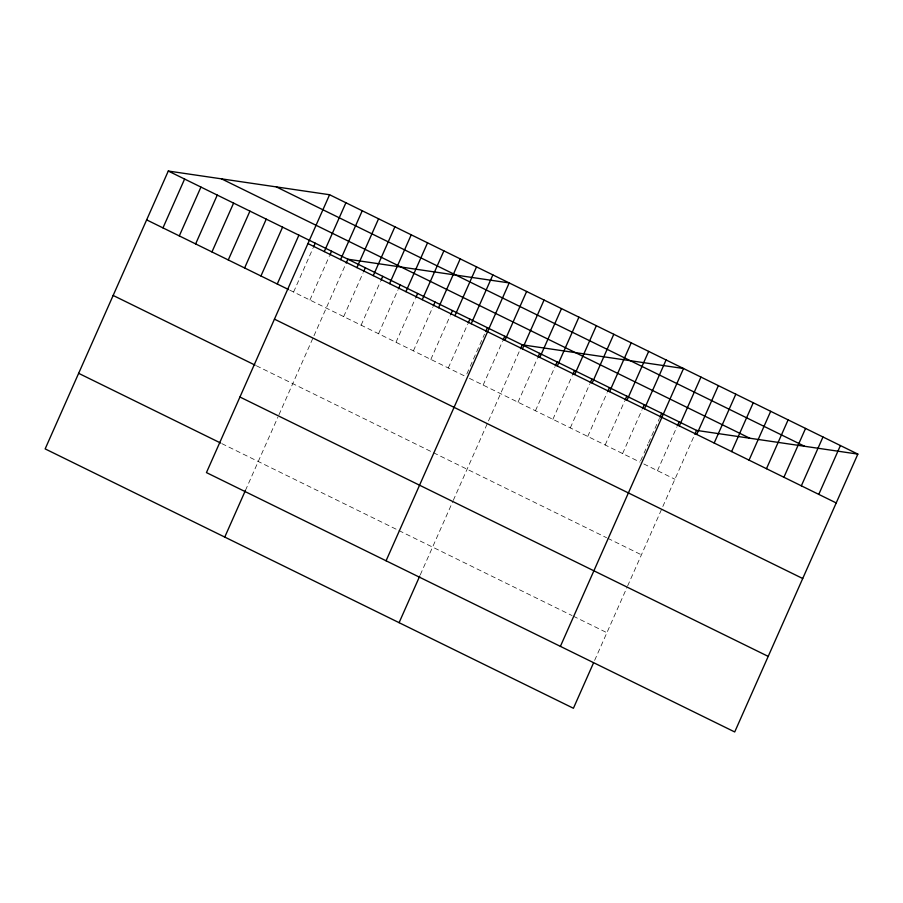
<?xml version="1.0" encoding="UTF-8"?>
<svg xmlns="http://www.w3.org/2000/svg" width="903" height="903" viewBox="0 0 903 903"><rect width="100%" height="100%" fill="white"/><g stroke="black" fill="none" stroke-linecap="round" stroke-linejoin="round"><path stroke-width="0.68" stroke-dasharray="4.51 3.39" d="M293.599 292.019L312.957 248.325M309.921 300.033L329.29 256.339M245.413 490.476L277.898 417.175M278.959 414.782L313.409 337.022M313.973 335.769L345.612 264.365M343.682 316.614L363.051 272.92M361.121 325.17L380.479 281.476M378.549 333.738L397.918 290.032M395.988 342.293L415.346 298.6M413.416 350.849L432.774 307.155M430.844 359.405L450.213 315.711M448.283 367.972L467.641 324.279M466.851 373.955L469.707 367.532M470.271 366.246L484.505 334.121M483.15 385.084L502.508 341.39M420.301 574.805L452.753 501.571M453.283 500.375L519.947 349.946M518.017 402.207L537.375 358.514M535.445 410.763L554.814 367.069M552.884 419.319L572.242 375.625M570.312 427.887L589.67 384.193M587.74 436.442L607.109 392.749M605.179 444.998L624.537 401.304M622.607 453.566L641.977 409.86M640.611 460.835L643.455 454.412M644.031 453.125L648.015 444.129M648.591 442.842L659.404 418.428M657.474 470.677L676.844 426.984M594.625 660.398L627.088 587.164M627.619 585.968L694.272 435.539M289.829 290.168L464.469 375.919M469.447 378.357L640.046 462.122M643.783 463.95L674.913 479.233M256.339 365.749L432.221 452.11M433.474 452.719L606.556 537.703M607.798 538.312L641.412 554.814M221.833 443.621L397.715 529.971M398.957 530.592L572.05 615.564M573.292 616.173L606.906 632.687"/><path stroke-width="1.35" d="M329.584 194.732L206.448 472.596L734.715 731.961L857.85 454.107L329.584 194.732L168.285 171.039L45.15 448.893L573.416 708.268L593.519 662.915M162.969 227.883L184.607 179.054M179.302 235.909L200.94 187.068M195.624 243.923L217.262 195.082M211.957 251.937L233.595 203.107M228.278 259.951L249.928 211.121M244.611 267.965L266.25 219.136M260.944 275.991L282.583 227.15M277.266 284.005L298.904 235.164M313.533 247.038L315.237 243.189M324.267 251.587L345.905 202.757M329.855 255.064L331.559 251.203M340.6 259.601L362.238 210.771M224.757 537.082L245.413 490.476M346.188 263.078L347.892 259.217L509.19 282.921L386.066 560.786M356.922 267.627L378.571 218.786M363.616 271.634L365.331 267.773M373.255 275.641L394.893 226.8M381.055 280.19L382.759 276.341M389.577 283.655L411.226 234.825M398.483 288.757L400.187 284.897M405.91 291.669L427.548 242.839M415.911 297.313L417.626 293.452M422.243 299.683L443.881 250.853M433.35 305.869L435.054 302.02M438.565 307.709L460.203 258.868M450.778 314.425L452.493 310.576M454.898 315.723L476.536 266.882M468.217 322.992L469.921 319.131M471.219 323.737L492.869 274.907M485.645 331.548L487.36 327.687M503.084 340.104L504.788 336.255M504.98 340.318L526.63 291.477M399.092 622.675L419.748 576.069M520.512 348.671L522.216 344.811L683.526 368.514L560.391 646.379M522.419 348.874L544.058 300.044M537.951 357.227L539.655 353.366M539.847 357.43L561.497 308.6M555.379 365.783L557.083 361.934M557.286 365.997L578.925 317.156M572.807 374.339L574.522 370.49M574.714 374.553L596.352 325.712M590.246 382.906L591.95 379.046M592.154 383.109L613.792 334.279M607.674 391.462L609.39 387.601M609.581 391.665L631.22 342.835M625.113 400.018L626.817 396.169M627.009 400.232L648.659 351.391M642.541 408.585L644.257 404.725M644.449 408.788L666.087 359.958M659.98 417.141L661.685 413.281M677.408 425.697L679.112 421.848M679.316 425.911L700.954 377.07M694.847 434.253L696.552 430.404L857.85 454.107M696.744 434.467L718.382 385.626M714.183 443.023L735.821 394.193M731.611 451.579L753.249 402.749M749.05 460.146L770.688 411.305M766.478 468.702L788.116 419.872M783.906 477.258L805.555 428.428M801.345 485.825L822.983 436.984M818.773 494.381L840.422 445.54M276.352 186.91L804.618 446.285M221.506 178.85L749.783 438.226M168.285 171.039L696.552 430.404M307.946 243.573L836.212 502.937M146.636 219.869L288.576 289.558M274.444 319.154L802.722 578.518M113.146 295.45L255.075 365.128M239.938 397.015L768.216 656.391M78.64 373.323L220.569 443.001"/></g></svg>
